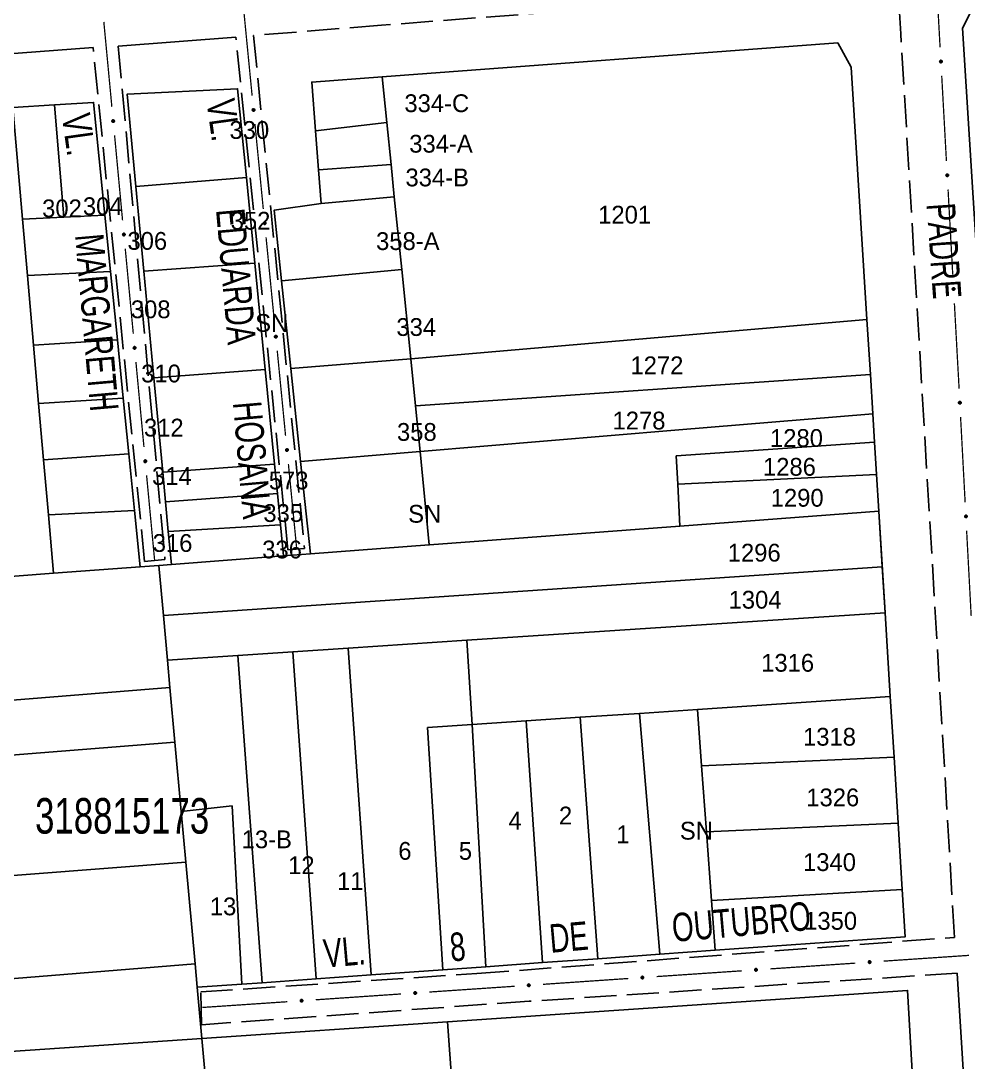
# Model space of a CAD drawing. Extents: x 201225 to 202591, y 4854937 to 4856079.
# Drawn here: x 201559.3 to 201692.4, y 4855629.6 to 4855775.9 of the extents above; entities that cross this region are included whole.
import ezdxf
from ezdxf.enums import TextEntityAlignment as Align

# ---------------------------------------------------------------- set-up
doc = ezdxf.new("R2010")
doc.units = 0
doc.header["$LTSCALE"] = 1.5
doc.header["$MEASUREMENT"] = 0
doc.linetypes.add('TRACO_11', pattern=[8, 3, -1, 3, -1])
for name, color, linetype in [('CD_MALHA_LOTES', 7, 'CONTINUOUS'), ('CD_TXT_QUADRA', 2, 'CONTINUOUS'), ('RU-QUADRA', 210, 'CONTINUOUS'), ('SV-EIXO-RUA-PAV', 20, 'CONTINUOUS'), ('SV-RUA-PAVIM', 7, 'CONTINUOUS'), ('SV-TXT-RUA-PAV', 7, 'CONTINUOUS'), ('Th_NmrPort', 7, 'CONTINUOUS')]:
    doc.layers.add(name, color=color, linetype=linetype)
doc.styles.add('ARIAL', font='ARIAL.SHX')

msp = doc.modelspace()

# ---------------------------------------------------------------- linework, layer by layer
at = {"layer": 'CD_MALHA_LOTES', "linetype": 'Continuous', "flags": 128}
for points in [[(201610.05, 4855768.07), (201674.08, 4855772.83)], [(201674.08, 4855772.83), (201675.98, 4855769.42)], [(201675.98, 4855769.42), (201678.18, 4855733.97)], [(201600.16, 4855767.34), (201610.05, 4855768.07)], [(201600.7, 4855760.5), (201600.16, 4855767.34)], [(201610.7, 4855761.64), (201610.05, 4855768.07)], [(201574.2, 4855765.63), (201589.74, 4855766.39)], [(201589.74, 4855766.39), (201590.97, 4855753.91)], [(201564.02, 4855764.12), (201569.49, 4855764.47)], [(201569.49, 4855764.47), (201571.08, 4855748.65)], [(201575.42, 4855752.68), (201574.2, 4855765.63)], [(201558.13, 4855763.75), (201564.02, 4855764.12)], [(201559.51, 4855748.07), (201558.13, 4855763.75)], [(201565.33, 4855748.36), (201564.02, 4855764.12)], [(201600.7, 4855760.5), (201610.7, 4855761.64)], [(201611.3, 4855755.75), (201610.7, 4855761.64)], [(201601.12, 4855755.02), (201600.7, 4855760.5)], [(201601.12, 4855755.02), (201611.3, 4855755.75)], [(201611.76, 4855751.23), (201611.3, 4855755.75)], [(201601.49, 4855750.28), (201601.12, 4855755.02)], [(201575.42, 4855752.68), (201590.97, 4855753.91)], [(201576.54, 4855740.75), (201575.42, 4855752.68)], [(201590.97, 4855753.91), (201592.14, 4855741.91)], [(201611.76, 4855751.23), (201601.49, 4855750.28)], [(201612.8, 4855740.99), (201611.76, 4855751.23)], [(201594.86, 4855749.33), (201601.49, 4855750.28)], [(201559.51, 4855748.07), (201565.33, 4855748.36)], [(201571.08, 4855748.65), (201565.33, 4855748.36)], [(201571.08, 4855748.65), (201571.88, 4855740.72)], [(201595.91, 4855739.43), (201594.86, 4855749.33)], [(201560.2, 4855740.16), (201559.51, 4855748.07)], [(201576.54, 4855740.75), (201592.14, 4855741.91)], [(201592.14, 4855741.91), (201593.62, 4855726.94)], [(201595.91, 4855739.43), (201612.8, 4855740.99)], [(201614.08, 4855728.47), (201612.8, 4855740.99)], [(201560.2, 4855740.16), (201571.88, 4855740.72)], [(201561.06, 4855730.38), (201560.2, 4855740.16)], [(201571.88, 4855740.72), (201572.85, 4855731.11)], [(201577.96, 4855725.77), (201576.54, 4855740.75)], [(201597.21, 4855727.08), (201595.91, 4855739.43)], [(201614.08, 4855728.47), (201678.18, 4855733.97)], [(201678.18, 4855733.97), (201678.66, 4855726.23)], [(201561.06, 4855730.38), (201572.85, 4855731.11)], [(201572.85, 4855731.11), (201573.68, 4855722.93)], [(201561.78, 4855722.19), (201561.06, 4855730.38)], [(201597.21, 4855727.08), (201614.08, 4855728.47)], [(201614.75, 4855721.83), (201614.08, 4855728.47)], [(201577.96, 4855725.77), (201593.62, 4855726.94)], [(201593.62, 4855726.94), (201594.92, 4855713.67)], [(201598.59, 4855714.03), (201597.21, 4855727.08)], [(201579.21, 4855712.52), (201577.96, 4855725.77)], [(201614.75, 4855721.83), (201678.66, 4855726.23)], [(201678.66, 4855726.23), (201679, 4855720.72)], [(201561.78, 4855722.19), (201573.68, 4855722.93)], [(201562.47, 4855714.26), (201561.78, 4855722.19)], [(201573.68, 4855722.93), (201574.47, 4855715.11)], [(201615.4, 4855715.43), (201614.75, 4855721.83)], [(201651.17, 4855718.41), (201679, 4855720.72)], [(201679, 4855720.72), (201679.25, 4855716.75)], [(201615.4, 4855715.43), (201651.17, 4855718.41)], [(201651.37, 4855714.81), (201679.25, 4855716.75)], [(201679.25, 4855716.75), (201679.53, 4855712.2)], [(201562.47, 4855714.26), (201574.47, 4855715.11)], [(201574.47, 4855715.11), (201575.27, 4855707.14)], [(201598.59, 4855714.03), (201615.4, 4855715.43)], [(201616.65, 4855702.31), (201615.4, 4855715.43)], [(201651.59, 4855710.85), (201651.37, 4855714.81)], [(201563.15, 4855706.52), (201562.47, 4855714.26)], [(201579.21, 4855712.52), (201594.92, 4855713.67)], [(201594.92, 4855713.67), (201595.33, 4855709.52)], [(201599.97, 4855701.05), (201598.59, 4855714.03)], [(201579.6, 4855708.35), (201579.21, 4855712.52)], [(201651.59, 4855710.85), (201679.53, 4855712.2)], [(201679.53, 4855712.2), (201679.85, 4855707.06)], [(201651.91, 4855704.96), (201651.59, 4855710.85)], [(201579.6, 4855708.35), (201595.33, 4855709.52)], [(201595.33, 4855709.52), (201595.76, 4855705.15)], [(201579.99, 4855704.2), (201579.6, 4855708.35)], [(201563.15, 4855706.52), (201575.27, 4855707.14)], [(201563.87, 4855698.33), (201563.15, 4855706.52)], [(201575.27, 4855707.14), (201576.07, 4855699.25)], [(201679.85, 4855707.06), (201651.91, 4855704.96)], [(201679.85, 4855707.06), (201680.33, 4855699.23)], [(201579.99, 4855704.2), (201595.76, 4855705.15)], [(201595.76, 4855705.15), (201596.18, 4855700.76)], [(201651.91, 4855704.96), (201616.73, 4855702.31)], [(201580.43, 4855699.58), (201579.99, 4855704.2)], [(201616.65, 4855702.31), (201599.97, 4855701.05)], [(201616.73, 4855702.31), (201616.65, 4855702.31)], [(201596.18, 4855700.76), (201580.43, 4855699.58)], [(201596.18, 4855700.76), (201599.97, 4855701.05)], [(201576.07, 4855699.25), (201563.87, 4855698.33)], [(201576.07, 4855699.25), (201578.67, 4855699.44)], [(201578.67, 4855699.44), (201580.43, 4855699.58)], [(201579.31, 4855692.39), (201578.67, 4855699.44)], [(201579.31, 4855692.39), (201680.33, 4855699.23)], [(201680.33, 4855699.23), (201680.73, 4855692.79)], [(201563.87, 4855698.33), (201546.92, 4855697.05)], [(201621.95, 4855688.92), (201680.73, 4855692.79)], [(201680.73, 4855692.79), (201681.46, 4855681.01)], [(201579.88, 4855686.12), (201579.31, 4855692.39)], [(201605.29, 4855687.8), (201621.95, 4855688.92)], [(201622.71, 4855677.08), (201621.95, 4855688.92)], [(201589.75, 4855686.77), (201597.51, 4855687.29)], [(201597.51, 4855687.29), (201605.29, 4855687.8)], [(201600.76, 4855641.35), (201597.51, 4855687.29)], [(201608.53, 4855641.91), (201605.29, 4855687.8)], [(201579.88, 4855686.12), (201589.75, 4855686.77)], [(201580.23, 4855682.3), (201579.88, 4855686.12)], [(201593.19, 4855640.81), (201589.75, 4855686.77)], [(201480.69, 4855674.26), (201580.23, 4855682.3)], [(201580.93, 4855674.6), (201580.23, 4855682.3)], [(201654.35, 4855679.2), (201681.46, 4855681.01)], [(201681.46, 4855681.01), (201681.99, 4855672.47)], [(201630.3, 4855677.58), (201637.87, 4855678.09)], [(201637.87, 4855678.09), (201646.22, 4855678.65)], [(201640.36, 4855644.18), (201637.87, 4855678.09)], [(201646.22, 4855678.65), (201654.35, 4855679.2)], [(201649.09, 4855644.8), (201646.22, 4855678.65)], [(201654.94, 4855671.28), (201654.35, 4855679.2)], [(201616.43, 4855676.65), (201622.71, 4855677.08)], [(201618.59, 4855642.63), (201616.43, 4855676.65)], [(201622.71, 4855677.08), (201630.3, 4855677.58)], [(201624.63, 4855643.06), (201622.71, 4855677.08)], [(201632.59, 4855643.63), (201630.3, 4855677.58)], [(201481.21, 4855666.68), (201580.93, 4855674.6)], [(201581.82, 4855664.86), (201580.93, 4855674.6)], [(201654.94, 4855671.28), (201681.99, 4855672.47)], [(201681.99, 4855672.47), (201682.57, 4855663.21)], [(201655.63, 4855662.02), (201654.94, 4855671.28)], [(201581.82, 4855664.86), (201588.98, 4855665.65)], [(201588.98, 4855665.65), (201590.34, 4855640.61)], [(201582.46, 4855657.75), (201581.82, 4855664.86)], [(201655.63, 4855662.02), (201682.57, 4855663.21)], [(201656.34, 4855652.35), (201655.63, 4855662.02)], [(201682.57, 4855663.21), (201683.15, 4855653.91)], [(201482.35, 4855650.02), (201582.46, 4855657.75)], [(201583.76, 4855643.45), (201582.46, 4855657.75)], [(201656.34, 4855652.35), (201683.15, 4855653.91)], [(201683.15, 4855653.91), (201683.56, 4855647.27)], [(201656.86, 4855645.36), (201656.34, 4855652.35)], [(201683.56, 4855647.27), (201656.86, 4855645.36)], [(201649.09, 4855644.8), (201640.36, 4855644.18)], [(201656.86, 4855645.36), (201649.09, 4855644.8)], [(201483.36, 4855635.31), (201583.76, 4855643.45)], [(201584.06, 4855640.16), (201583.76, 4855643.45)], [(201624.63, 4855643.06), (201618.59, 4855642.63)], [(201632.59, 4855643.63), (201624.63, 4855643.06)], [(201640.36, 4855644.18), (201632.59, 4855643.63)], [(201608.53, 4855641.91), (201600.76, 4855641.35)], [(201618.59, 4855642.63), (201608.53, 4855641.91)], [(201590.34, 4855640.61), (201584.06, 4855640.16)], [(201584.06, 4855640.16), (201584.71, 4855632.98)], [(201593.19, 4855640.81), (201590.34, 4855640.61)], [(201600.76, 4855641.35), (201593.19, 4855640.81)], [(201619.26, 4855635.33), (201683.89, 4855639.72)], [(201683.89, 4855639.72), (201684.64, 4855626.75)], [(201584.71, 4855632.98), (201619.26, 4855635.33)], [(201620.18, 4855622.36), (201619.26, 4855635.33)], [(201483.99, 4855626.13), (201584.71, 4855632.98)], [(201586.4, 4855614.4), (201584.71, 4855632.98)]]:
    msp.add_lwpolyline(points, dxfattribs=at)
at = {"layer": 'RU-QUADRA', "linetype": 'Continuous', "flags": 128}
msp.add_lwpolyline([(201684.64, 4855626.75), (201683.89, 4855639.72), (201619.26, 4855635.33), (201584.71, 4855632.98), (201584.06, 4855640.16), (201590.34, 4855640.61), (201593.19, 4855640.81), (201600.76, 4855641.35), (201608.53, 4855641.91), (201618.59, 4855642.63), (201624.63, 4855643.06), (201632.59, 4855643.63), (201640.36, 4855644.18), (201649.09, 4855644.8), (201656.86, 4855645.36), (201683.56, 4855647.27), (201683.15, 4855653.91), (201682.57, 4855663.21), (201681.99, 4855672.47), (201681.46, 4855681.01), (201680.73, 4855692.79), (201679.85, 4855707.06), (201679.53, 4855712.2), (201679.25, 4855716.75), (201679, 4855720.72), (201678.66, 4855726.23), (201678.18, 4855733.97), (201675.98, 4855769.42), (201674.08, 4855772.83), (201610.05, 4855768.07), (201600.16, 4855767.34), (201600.7, 4855760.5), (201601.12, 4855755.02), (201601.49, 4855750.28), (201594.86, 4855749.33), (201595.91, 4855739.43), (201597.21, 4855727.08), (201598.59, 4855714.03), (201599.97, 4855701.05), (201596.18, 4855700.76), (201595.76, 4855705.15), (201595.33, 4855709.52), (201594.92, 4855713.67), (201593.62, 4855726.94), (201592.14, 4855741.91), (201590.97, 4855753.91), (201589.74, 4855766.39), (201574.2, 4855765.63), (201575.42, 4855752.68), (201576.54, 4855740.75), (201577.96, 4855725.77), (201579.21, 4855712.52), (201579.6, 4855708.35), (201579.99, 4855704.2), (201580.43, 4855699.58), (201578.67, 4855699.44), (201576.07, 4855699.25), (201575.27, 4855707.14), (201574.47, 4855715.11), (201573.68, 4855722.93), (201572.85, 4855731.11), (201571.88, 4855740.72), (201571.08, 4855748.65), (201569.49, 4855764.47), (201564.02, 4855764.12), (201558.13, 4855763.75)], dxfattribs=at)
at = {"layer": 'SV-EIXO-RUA-PAV', "const_width": 0.18}
for points in [[(201687.8, 4855784.19), (201688.46, 4855772.21)], [(201591.78, 4855765.41), (201590.61, 4855777.35)], [(201572.07, 4855763.85), (201570.94, 4855775.79)], [(201688.69, 4855768.21), (201689.35, 4855756.23)], [(201593.35, 4855749.49), (201592.18, 4855761.43)], [(201573.57, 4855747.92), (201572.45, 4855759.86)], [(201689.58, 4855752.24), (201690.24, 4855740.26)], [(201594.92, 4855733.57), (201593.74, 4855745.51)], [(201575.08, 4855731.99), (201573.95, 4855743.94)], [(201690.47, 4855736.26), (201691.02, 4855726.28)], [(201596.48, 4855717.64), (201595.31, 4855729.59)], [(201576.58, 4855716.06), (201575.45, 4855728.01)], [(201691.02, 4855726.28), (201691.03, 4855726.15)], [(201691.03, 4855726.15), (201691.13, 4855724.28)], [(201691.34, 4855720.29), (201691.98, 4855708.3)], [(201598.05, 4855701.72), (201596.88, 4855713.66)], [(201578.08, 4855700.13), (201576.95, 4855712.08)], [(201692.19, 4855704.31), (201692.83, 4855692.33)], [(201680.55, 4855643.84), (201692.52, 4855644.65)], [(201664.59, 4855642.75), (201676.56, 4855643.56)], [(201632.66, 4855640.58), (201644.63, 4855641.4)], [(201648.62, 4855641.67), (201660.6, 4855642.48)], [(201616.7, 4855639.5), (201628.67, 4855640.31)], [(201600.73, 4855638.41), (201612.71, 4855639.23)], [(201584.77, 4855637.33), (201596.74, 4855638.14)]]:
    msp.add_lwpolyline(points, dxfattribs=at)
at = {"layer": 'SV-EIXO-RUA-PAV'}
for points in [[(201688.68, 4855770.36), (201688.71, 4855770.33), (201688.74, 4855770.29), (201688.75, 4855770.26), (201688.76, 4855770.22), (201688.75, 4855770.19), (201688.75, 4855770.15), (201688.73, 4855770.12), (201688.7, 4855770.08), (201688.66, 4855770.06), (201688.62, 4855770.04), (201688.59, 4855770.04), (201688.55, 4855770.04), (201688.52, 4855770.05), (201688.48, 4855770.07), (201688.44, 4855770.1), (201688.42, 4855770.13), (201688.41, 4855770.17), (201688.4, 4855770.2), (201688.4, 4855770.24), (201688.41, 4855770.28), (201688.43, 4855770.31), (201688.47, 4855770.35), (201688.5, 4855770.37), (201688.53, 4855770.39), (201688.57, 4855770.39), (201688.6, 4855770.39), (201688.64, 4855770.38), (201688.68, 4855770.36)], [(201591.88, 4855763.27), (201591.85, 4855763.3), (201591.82, 4855763.33), (201591.8, 4855763.37), (201591.8, 4855763.4), (201591.8, 4855763.44), (201591.81, 4855763.47), (201591.82, 4855763.51), (201591.85, 4855763.55), (201591.89, 4855763.57), (201591.92, 4855763.59), (201591.96, 4855763.6), (201591.99, 4855763.6), (201592.03, 4855763.59), (201592.07, 4855763.57), (201592.11, 4855763.54), (201592.13, 4855763.5), (201592.15, 4855763.47), (201592.15, 4855763.44), (201592.15, 4855763.4), (201592.14, 4855763.36), (201592.13, 4855763.33), (201592.1, 4855763.29), (201592.06, 4855763.26), (201592.03, 4855763.25), (201591.99, 4855763.24), (201591.96, 4855763.24), (201591.92, 4855763.25), (201591.88, 4855763.27)], [(201572.16, 4855761.7), (201572.12, 4855761.73), (201572.1, 4855761.77), (201572.08, 4855761.8), (201572.08, 4855761.84), (201572.08, 4855761.87), (201572.09, 4855761.91), (201572.1, 4855761.94), (201572.13, 4855761.98), (201572.17, 4855762.01), (201572.2, 4855762.02), (201572.24, 4855762.03), (201572.27, 4855762.03), (201572.31, 4855762.02), (201572.35, 4855762), (201572.39, 4855761.97), (201572.41, 4855761.94), (201572.42, 4855761.9), (201572.43, 4855761.87), (201572.43, 4855761.83), (201572.42, 4855761.8), (201572.41, 4855761.76), (201572.37, 4855761.72), (201572.34, 4855761.7), (201572.31, 4855761.68), (201572.27, 4855761.68), (201572.24, 4855761.68), (201572.2, 4855761.68), (201572.16, 4855761.7)], [(201689.57, 4855754.39), (201689.6, 4855754.35), (201689.63, 4855754.32), (201689.64, 4855754.28), (201689.65, 4855754.25), (201689.64, 4855754.21), (201689.64, 4855754.18), (201689.62, 4855754.14), (201689.59, 4855754.1), (201689.55, 4855754.08), (201689.51, 4855754.07), (201689.48, 4855754.06), (201689.44, 4855754.06), (201689.41, 4855754.07), (201689.37, 4855754.09), (201689.33, 4855754.13), (201689.31, 4855754.16), (201689.3, 4855754.19), (201689.29, 4855754.23), (201689.29, 4855754.27), (201689.3, 4855754.3), (201689.32, 4855754.34), (201689.36, 4855754.37), (201689.39, 4855754.4), (201689.42, 4855754.41), (201689.46, 4855754.41), (201689.49, 4855754.41), (201689.53, 4855754.41), (201689.57, 4855754.39)], [(201593.45, 4855747.35), (201593.41, 4855747.38), (201593.39, 4855747.41), (201593.37, 4855747.44), (201593.37, 4855747.48), (201593.37, 4855747.51), (201593.37, 4855747.55), (201593.39, 4855747.59), (201593.42, 4855747.63), (201593.46, 4855747.65), (201593.49, 4855747.67), (201593.53, 4855747.67), (201593.56, 4855747.67), (201593.6, 4855747.66), (201593.64, 4855747.65), (201593.67, 4855747.62), (201593.7, 4855747.58), (201593.71, 4855747.55), (201593.72, 4855747.51), (201593.72, 4855747.48), (201593.71, 4855747.44), (201593.69, 4855747.4), (201593.66, 4855747.37), (201593.63, 4855747.34), (201593.6, 4855747.33), (201593.56, 4855747.32), (201593.52, 4855747.32), (201593.49, 4855747.33), (201593.45, 4855747.35)], [(201573.66, 4855745.77), (201573.63, 4855745.8), (201573.6, 4855745.84), (201573.59, 4855745.87), (201573.58, 4855745.91), (201573.58, 4855745.94), (201573.59, 4855745.98), (201573.61, 4855746.02), (201573.64, 4855746.05), (201573.67, 4855746.08), (201573.71, 4855746.09), (201573.74, 4855746.1), (201573.78, 4855746.1), (201573.81, 4855746.09), (201573.85, 4855746.07), (201573.89, 4855746.04), (201573.91, 4855746.01), (201573.93, 4855745.97), (201573.93, 4855745.94), (201573.93, 4855745.9), (201573.93, 4855745.87), (201573.91, 4855745.83), (201573.88, 4855745.79), (201573.84, 4855745.77), (201573.81, 4855745.75), (201573.77, 4855745.75), (201573.74, 4855745.75), (201573.7, 4855745.75), (201573.66, 4855745.77)], [(201690.46, 4855738.41), (201690.49, 4855738.38), (201690.52, 4855738.34), (201690.53, 4855738.31), (201690.54, 4855738.27), (201690.53, 4855738.24), (201690.53, 4855738.2), (201690.51, 4855738.17), (201690.48, 4855738.13), (201690.44, 4855738.11), (201690.4, 4855738.09), (201690.37, 4855738.09), (201690.33, 4855738.09), (201690.3, 4855738.1), (201690.26, 4855738.12), (201690.22, 4855738.15), (201690.2, 4855738.18), (201690.19, 4855738.22), (201690.18, 4855738.25), (201690.18, 4855738.29), (201690.19, 4855738.33), (201690.21, 4855738.36), (201690.25, 4855738.4), (201690.28, 4855738.42), (201690.31, 4855738.43), (201690.35, 4855738.44), (201690.38, 4855738.44), (201690.42, 4855738.43), (201690.46, 4855738.41)], [(201595.02, 4855731.42), (201594.98, 4855731.45), (201594.95, 4855731.49), (201594.94, 4855731.52), (201594.93, 4855731.56), (201594.93, 4855731.59), (201594.94, 4855731.63), (201594.96, 4855731.66), (201594.99, 4855731.7), (201595.02, 4855731.73), (201595.06, 4855731.74), (201595.09, 4855731.75), (201595.13, 4855731.75), (201595.16, 4855731.74), (201595.2, 4855731.72), (201595.24, 4855731.69), (201595.27, 4855731.66), (201595.28, 4855731.62), (201595.28, 4855731.59), (201595.29, 4855731.55), (201595.28, 4855731.52), (201595.26, 4855731.48), (201595.23, 4855731.44), (201595.2, 4855731.42), (201595.16, 4855731.4), (201595.13, 4855731.4), (201595.09, 4855731.4), (201595.06, 4855731.4), (201595.02, 4855731.42)], [(201575.17, 4855729.84), (201575.13, 4855729.87), (201575.1, 4855729.91), (201575.09, 4855729.94), (201575.08, 4855729.98), (201575.08, 4855730.01), (201575.09, 4855730.05), (201575.11, 4855730.09), (201575.14, 4855730.12), (201575.18, 4855730.15), (201575.21, 4855730.17), (201575.24, 4855730.17), (201575.28, 4855730.17), (201575.32, 4855730.16), (201575.35, 4855730.14), (201575.39, 4855730.11), (201575.42, 4855730.08), (201575.43, 4855730.05), (201575.44, 4855730.01), (201575.44, 4855729.97), (201575.43, 4855729.94), (201575.41, 4855729.9), (201575.38, 4855729.86), (201575.35, 4855729.84), (201575.31, 4855729.82), (201575.28, 4855729.82), (201575.24, 4855729.82), (201575.21, 4855729.82), (201575.17, 4855729.84)], [(201691.34, 4855722.43), (201691.37, 4855722.4), (201691.4, 4855722.37), (201691.41, 4855722.33), (201691.42, 4855722.3), (201691.41, 4855722.26), (201691.41, 4855722.23), (201691.39, 4855722.19), (201691.36, 4855722.15), (201691.32, 4855722.13), (201691.28, 4855722.12), (201691.25, 4855722.11), (201691.21, 4855722.11), (201691.18, 4855722.12), (201691.14, 4855722.14), (201691.1, 4855722.17), (201691.08, 4855722.21), (201691.07, 4855722.24), (201691.06, 4855722.28), (201691.06, 4855722.32), (201691.07, 4855722.35), (201691.09, 4855722.39), (201691.13, 4855722.42), (201691.16, 4855722.45), (201691.19, 4855722.46), (201691.23, 4855722.46), (201691.26, 4855722.46), (201691.3, 4855722.46), (201691.34, 4855722.43)], [(201596.58, 4855715.5), (201596.55, 4855715.53), (201596.52, 4855715.56), (201596.5, 4855715.6), (201596.5, 4855715.63), (201596.5, 4855715.67), (201596.51, 4855715.7), (201596.52, 4855715.74), (201596.55, 4855715.78), (201596.59, 4855715.8), (201596.62, 4855715.82), (201596.66, 4855715.83), (201596.69, 4855715.83), (201596.73, 4855715.82), (201596.77, 4855715.8), (201596.81, 4855715.77), (201596.83, 4855715.74), (201596.85, 4855715.7), (201596.85, 4855715.67), (201596.85, 4855715.63), (201596.84, 4855715.6), (201596.83, 4855715.56), (201596.8, 4855715.52), (201596.76, 4855715.49), (201596.73, 4855715.48), (201596.69, 4855715.47), (201596.66, 4855715.47), (201596.62, 4855715.48), (201596.58, 4855715.5)], [(201576.67, 4855713.91), (201576.63, 4855713.95), (201576.6, 4855713.98), (201576.59, 4855714.01), (201576.59, 4855714.05), (201576.59, 4855714.08), (201576.59, 4855714.12), (201576.61, 4855714.16), (201576.64, 4855714.2), (201576.68, 4855714.22), (201576.71, 4855714.24), (201576.75, 4855714.24), (201576.78, 4855714.24), (201576.82, 4855714.23), (201576.86, 4855714.22), (201576.89, 4855714.18), (201576.92, 4855714.15), (201576.93, 4855714.12), (201576.94, 4855714.08), (201576.94, 4855714.04), (201576.93, 4855714.01), (201576.91, 4855713.97), (201576.88, 4855713.93), (201576.85, 4855713.91), (201576.81, 4855713.9), (201576.78, 4855713.89), (201576.74, 4855713.89), (201576.71, 4855713.9), (201576.67, 4855713.91)], [(201692.19, 4855706.46), (201692.23, 4855706.42), (201692.25, 4855706.39), (201692.26, 4855706.35), (201692.27, 4855706.32), (201692.27, 4855706.28), (201692.26, 4855706.25), (201692.24, 4855706.21), (201692.21, 4855706.18), (201692.17, 4855706.15), (201692.13, 4855706.14), (201692.1, 4855706.13), (201692.06, 4855706.13), (201692.03, 4855706.14), (201691.99, 4855706.16), (201691.95, 4855706.2), (201691.93, 4855706.23), (201691.92, 4855706.27), (201691.91, 4855706.3), (201691.92, 4855706.34), (201691.92, 4855706.37), (201691.94, 4855706.41), (201691.98, 4855706.45), (201692.01, 4855706.47), (201692.05, 4855706.48), (201692.08, 4855706.49), (201692.12, 4855706.49), (201692.15, 4855706.48), (201692.19, 4855706.46)], [(201678.4, 4855643.8), (201678.43, 4855643.84), (201678.47, 4855643.86), (201678.5, 4855643.88), (201678.54, 4855643.88), (201678.57, 4855643.88), (201678.61, 4855643.87), (201678.65, 4855643.85), (201678.68, 4855643.82), (201678.71, 4855643.78), (201678.72, 4855643.75), (201678.73, 4855643.71), (201678.73, 4855643.68), (201678.72, 4855643.64), (201678.7, 4855643.61), (201678.67, 4855643.57), (201678.63, 4855643.54), (201678.6, 4855643.53), (201678.56, 4855643.53), (201678.53, 4855643.53), (201678.49, 4855643.54), (201678.45, 4855643.56), (201678.42, 4855643.59), (201678.39, 4855643.62), (201678.38, 4855643.66), (201678.38, 4855643.69), (201678.38, 4855643.73), (201678.38, 4855643.76), (201678.4, 4855643.8)], [(201646.48, 4855641.63), (201646.51, 4855641.67), (201646.54, 4855641.69), (201646.58, 4855641.71), (201646.61, 4855641.71), (201646.65, 4855641.71), (201646.68, 4855641.7), (201646.72, 4855641.68), (201646.76, 4855641.65), (201646.78, 4855641.62), (201646.8, 4855641.58), (201646.8, 4855641.55), (201646.8, 4855641.51), (201646.79, 4855641.48), (201646.77, 4855641.44), (201646.74, 4855641.4), (201646.71, 4855641.38), (201646.67, 4855641.36), (201646.64, 4855641.36), (201646.6, 4855641.36), (201646.57, 4855641.37), (201646.53, 4855641.39), (201646.49, 4855641.42), (201646.47, 4855641.45), (201646.45, 4855641.49), (201646.45, 4855641.52), (201646.45, 4855641.56), (201646.46, 4855641.59), (201646.48, 4855641.63)], [(201662.44, 4855642.72), (201662.47, 4855642.75), (201662.51, 4855642.78), (201662.54, 4855642.79), (201662.58, 4855642.8), (201662.61, 4855642.79), (201662.65, 4855642.79), (201662.68, 4855642.77), (201662.72, 4855642.74), (201662.75, 4855642.7), (201662.76, 4855642.67), (201662.77, 4855642.63), (201662.76, 4855642.6), (201662.75, 4855642.56), (201662.74, 4855642.52), (201662.7, 4855642.48), (201662.67, 4855642.46), (201662.63, 4855642.45), (201662.6, 4855642.44), (201662.56, 4855642.44), (201662.53, 4855642.45), (201662.49, 4855642.47), (201662.45, 4855642.5), (201662.43, 4855642.54), (201662.42, 4855642.57), (201662.41, 4855642.61), (201662.41, 4855642.64), (201662.42, 4855642.68), (201662.44, 4855642.72)], [(201630.51, 4855640.55), (201630.55, 4855640.58), (201630.58, 4855640.61), (201630.62, 4855640.62), (201630.65, 4855640.63), (201630.68, 4855640.63), (201630.72, 4855640.62), (201630.76, 4855640.6), (201630.79, 4855640.57), (201630.82, 4855640.53), (201630.83, 4855640.5), (201630.84, 4855640.46), (201630.84, 4855640.43), (201630.83, 4855640.39), (201630.81, 4855640.35), (201630.78, 4855640.32), (201630.74, 4855640.29), (201630.71, 4855640.28), (201630.67, 4855640.27), (201630.64, 4855640.28), (201630.6, 4855640.28), (201630.56, 4855640.3), (201630.53, 4855640.34), (201630.5, 4855640.37), (201630.49, 4855640.4), (201630.49, 4855640.44), (201630.49, 4855640.47), (201630.49, 4855640.51), (201630.51, 4855640.55)], [(201614.55, 4855639.46), (201614.58, 4855639.5), (201614.62, 4855639.53), (201614.65, 4855639.54), (201614.69, 4855639.54), (201614.72, 4855639.54), (201614.76, 4855639.53), (201614.79, 4855639.52), (201614.83, 4855639.48), (201614.86, 4855639.45), (201614.87, 4855639.41), (201614.88, 4855639.38), (201614.87, 4855639.34), (201614.86, 4855639.31), (201614.85, 4855639.27), (201614.81, 4855639.23), (201614.78, 4855639.21), (201614.74, 4855639.2), (201614.71, 4855639.19), (201614.67, 4855639.19), (201614.64, 4855639.2), (201614.6, 4855639.22), (201614.56, 4855639.25), (201614.54, 4855639.28), (201614.53, 4855639.32), (201614.52, 4855639.35), (201614.52, 4855639.39), (201614.53, 4855639.43), (201614.55, 4855639.46)], [(201598.59, 4855638.38), (201598.62, 4855638.42), (201598.65, 4855638.44), (201598.69, 4855638.45), (201598.72, 4855638.46), (201598.76, 4855638.46), (201598.79, 4855638.45), (201598.83, 4855638.43), (201598.87, 4855638.4), (201598.89, 4855638.36), (201598.91, 4855638.33), (201598.91, 4855638.29), (201598.91, 4855638.26), (201598.9, 4855638.22), (201598.88, 4855638.18), (201598.85, 4855638.15), (201598.82, 4855638.12), (201598.78, 4855638.11), (201598.75, 4855638.11), (201598.71, 4855638.11), (201598.68, 4855638.12), (201598.64, 4855638.13), (201598.6, 4855638.17), (201598.58, 4855638.2), (201598.56, 4855638.23), (201598.56, 4855638.27), (201598.56, 4855638.31), (201598.57, 4855638.34), (201598.59, 4855638.38)]]:
    msp.add_lwpolyline(points, close=True, dxfattribs=at)
for points in [[(201688.4, 4855770.24), (201688.42, 4855770.13)], [(201688.41, 4855770.28), (201688.44, 4855770.1)], [(201688.41, 4855770.25), (201688.43, 4855770.12)], [(201688.43, 4855770.31), (201688.48, 4855770.07)], [(201688.43, 4855770.29), (201688.46, 4855770.09)], [(201688.45, 4855770.33), (201688.5, 4855770.06)], [(201688.47, 4855770.35), (201688.52, 4855770.05)], [(201688.48, 4855770.36), (201688.53, 4855770.05)], [(201688.5, 4855770.37), (201688.55, 4855770.04)], [(201688.52, 4855770.38), (201688.57, 4855770.04)], [(201688.53, 4855770.39), (201688.59, 4855770.04)], [(201688.55, 4855770.38), (201688.6, 4855770.04)], [(201688.57, 4855770.39), (201688.62, 4855770.04)], [(201688.59, 4855770.39), (201688.64, 4855770.05)], [(201688.6, 4855770.39), (201688.66, 4855770.06)], [(201688.62, 4855770.38), (201688.68, 4855770.07)], [(201688.64, 4855770.38), (201688.7, 4855770.08)], [(201688.66, 4855770.37), (201688.71, 4855770.1)], [(201688.68, 4855770.36), (201688.73, 4855770.12)], [(201688.7, 4855770.34), (201688.74, 4855770.14)], [(201688.71, 4855770.33), (201688.75, 4855770.15)], [(201688.73, 4855770.31), (201688.75, 4855770.18)], [(201688.74, 4855770.29), (201688.75, 4855770.19)], [(201591.82, 4855763.33), (201591.8, 4855763.44)], [(201591.85, 4855763.3), (201591.81, 4855763.47)], [(201591.83, 4855763.32), (201591.81, 4855763.45)], [(201591.88, 4855763.27), (201591.82, 4855763.51)], [(201591.86, 4855763.29), (201591.82, 4855763.48)], [(201591.9, 4855763.26), (201591.84, 4855763.53)], [(201591.92, 4855763.25), (201591.85, 4855763.55)], [(201591.94, 4855763.25), (201591.87, 4855763.56)], [(201591.96, 4855763.24), (201591.89, 4855763.57)], [(201591.97, 4855763.25), (201591.91, 4855763.58)], [(201591.99, 4855763.24), (201591.92, 4855763.59)], [(201592.01, 4855763.25), (201591.94, 4855763.59)], [(201592.03, 4855763.25), (201591.96, 4855763.6)], [(201592.05, 4855763.26), (201591.98, 4855763.59)], [(201592.06, 4855763.26), (201591.99, 4855763.6)], [(201592.08, 4855763.28), (201592.01, 4855763.59)], [(201592.1, 4855763.29), (201592.03, 4855763.59)], [(201592.11, 4855763.31), (201592.05, 4855763.58)], [(201592.13, 4855763.33), (201592.07, 4855763.57)], [(201592.13, 4855763.35), (201592.09, 4855763.55)], [(201592.14, 4855763.36), (201592.11, 4855763.54)], [(201592.15, 4855763.39), (201592.12, 4855763.52)], [(201592.15, 4855763.4), (201592.13, 4855763.5)], [(201572.11, 4855761.75), (201572.08, 4855761.88)], [(201572.1, 4855761.77), (201572.08, 4855761.87)], [(201572.12, 4855761.73), (201572.09, 4855761.91)], [(201572.16, 4855761.7), (201572.1, 4855761.94)], [(201572.14, 4855761.72), (201572.1, 4855761.92)], [(201572.18, 4855761.69), (201572.12, 4855761.96)], [(201572.2, 4855761.68), (201572.13, 4855761.98)], [(201572.22, 4855761.68), (201572.15, 4855761.99)], [(201572.24, 4855761.68), (201572.17, 4855762.01)], [(201572.25, 4855761.68), (201572.19, 4855762.01)], [(201572.27, 4855761.68), (201572.2, 4855762.02)], [(201572.29, 4855761.68), (201572.22, 4855762.03)], [(201572.31, 4855761.68), (201572.24, 4855762.03)], [(201572.32, 4855761.69), (201572.26, 4855762.03)], [(201572.34, 4855761.7), (201572.27, 4855762.03)], [(201572.36, 4855761.71), (201572.29, 4855762.02)], [(201572.37, 4855761.72), (201572.31, 4855762.02)], [(201572.39, 4855761.74), (201572.33, 4855762.01)], [(201572.41, 4855761.76), (201572.35, 4855762)], [(201572.41, 4855761.78), (201572.37, 4855761.98)], [(201572.42, 4855761.8), (201572.39, 4855761.97)], [(201572.43, 4855761.82), (201572.4, 4855761.95)], [(201572.43, 4855761.83), (201572.41, 4855761.94)], [(201689.29, 4855754.27), (201689.31, 4855754.16)], [(201689.3, 4855754.3), (201689.33, 4855754.13)], [(201689.3, 4855754.28), (201689.32, 4855754.15)], [(201689.32, 4855754.34), (201689.37, 4855754.09)], [(201689.32, 4855754.31), (201689.35, 4855754.12)], [(201689.34, 4855754.35), (201689.39, 4855754.09)], [(201689.36, 4855754.37), (201689.41, 4855754.07)], [(201689.37, 4855754.38), (201689.42, 4855754.07)], [(201689.39, 4855754.4), (201689.44, 4855754.06)], [(201689.41, 4855754.4), (201689.46, 4855754.06)], [(201689.42, 4855754.41), (201689.48, 4855754.06)], [(201689.44, 4855754.41), (201689.49, 4855754.07)], [(201689.46, 4855754.41), (201689.51, 4855754.07)], [(201689.48, 4855754.41), (201689.53, 4855754.08)], [(201689.49, 4855754.41), (201689.55, 4855754.08)], [(201689.51, 4855754.41), (201689.57, 4855754.1)], [(201689.53, 4855754.41), (201689.59, 4855754.1)], [(201689.55, 4855754.4), (201689.6, 4855754.13)], [(201689.57, 4855754.39), (201689.62, 4855754.14)], [(201689.59, 4855754.37), (201689.63, 4855754.17)], [(201689.6, 4855754.35), (201689.64, 4855754.18)], [(201689.62, 4855754.33), (201689.64, 4855754.2)], [(201689.63, 4855754.32), (201689.64, 4855754.21)], [(201593.41, 4855747.38), (201593.37, 4855747.55)], [(201593.4, 4855747.4), (201593.37, 4855747.52)], [(201593.39, 4855747.41), (201593.37, 4855747.51)], [(201593.43, 4855747.36), (201593.38, 4855747.56)], [(201593.45, 4855747.35), (201593.39, 4855747.59)], [(201593.47, 4855747.34), (201593.41, 4855747.6)], [(201593.49, 4855747.33), (201593.42, 4855747.63)], [(201593.51, 4855747.33), (201593.44, 4855747.63)], [(201593.52, 4855747.32), (201593.46, 4855747.65)], [(201593.54, 4855747.32), (201593.47, 4855747.65)], [(201593.56, 4855747.32), (201593.49, 4855747.67)], [(201593.58, 4855747.33), (201593.51, 4855747.67)], [(201593.6, 4855747.33), (201593.53, 4855747.67)], [(201593.61, 4855747.34), (201593.54, 4855747.67)], [(201593.63, 4855747.34), (201593.56, 4855747.67)], [(201593.65, 4855747.36), (201593.58, 4855747.66)], [(201593.66, 4855747.37), (201593.6, 4855747.66)], [(201593.68, 4855747.39), (201593.62, 4855747.65)], [(201593.69, 4855747.4), (201593.64, 4855747.65)], [(201593.7, 4855747.43), (201593.66, 4855747.62)], [(201593.71, 4855747.44), (201593.67, 4855747.62)], [(201593.71, 4855747.46), (201593.69, 4855747.59)], [(201593.72, 4855747.48), (201593.7, 4855747.58)], [(201573.6, 4855745.84), (201573.58, 4855745.94)], [(201573.63, 4855745.8), (201573.59, 4855745.98)], [(201573.61, 4855745.82), (201573.59, 4855745.95)], [(201573.64, 4855745.79), (201573.6, 4855745.99)], [(201573.66, 4855745.77), (201573.61, 4855746.02)], [(201573.69, 4855745.76), (201573.62, 4855746.03)], [(201573.7, 4855745.75), (201573.64, 4855746.05)], [(201573.72, 4855745.76), (201573.65, 4855746.06)], [(201573.74, 4855745.75), (201573.67, 4855746.08)], [(201573.76, 4855745.75), (201573.69, 4855746.08)], [(201573.77, 4855745.75), (201573.71, 4855746.09)], [(201573.79, 4855745.75), (201573.73, 4855746.1)], [(201573.81, 4855745.75), (201573.74, 4855746.1)], [(201573.83, 4855745.76), (201573.76, 4855746.1)], [(201573.84, 4855745.77), (201573.78, 4855746.1)], [(201573.86, 4855745.78), (201573.8, 4855746.09)], [(201573.88, 4855745.79), (201573.81, 4855746.09)], [(201573.89, 4855745.82), (201573.83, 4855746.08)], [(201573.91, 4855745.83), (201573.85, 4855746.07)], [(201573.91, 4855745.85), (201573.87, 4855746.05)], [(201573.93, 4855745.87), (201573.89, 4855746.04)], [(201573.93, 4855745.89), (201573.9, 4855746.02)], [(201573.93, 4855745.9), (201573.91, 4855746.01)], [(201690.18, 4855738.29), (201690.2, 4855738.18)], [(201690.19, 4855738.33), (201690.22, 4855738.15)], [(201690.19, 4855738.3), (201690.21, 4855738.17)], [(201690.21, 4855738.36), (201690.26, 4855738.12)], [(201690.21, 4855738.34), (201690.24, 4855738.14)], [(201690.23, 4855738.38), (201690.28, 4855738.11)], [(201690.25, 4855738.4), (201690.3, 4855738.1)], [(201690.26, 4855738.41), (201690.31, 4855738.1)], [(201690.28, 4855738.42), (201690.33, 4855738.09)], [(201690.3, 4855738.43), (201690.35, 4855738.09)], [(201690.31, 4855738.43), (201690.37, 4855738.09)], [(201690.33, 4855738.43), (201690.38, 4855738.09)], [(201690.35, 4855738.44), (201690.4, 4855738.09)], [(201690.37, 4855738.43), (201690.42, 4855738.1)], [(201690.38, 4855738.44), (201690.44, 4855738.11)], [(201690.4, 4855738.43), (201690.46, 4855738.12)], [(201690.42, 4855738.43), (201690.48, 4855738.13)], [(201690.44, 4855738.42), (201690.49, 4855738.15)], [(201690.46, 4855738.41), (201690.51, 4855738.17)], [(201690.48, 4855738.39), (201690.52, 4855738.19)], [(201690.49, 4855738.38), (201690.53, 4855738.2)], [(201690.51, 4855738.36), (201690.53, 4855738.23)], [(201690.52, 4855738.34), (201690.53, 4855738.24)], [(201594.95, 4855731.49), (201594.93, 4855731.59)], [(201594.98, 4855731.45), (201594.94, 4855731.63)], [(201594.96, 4855731.47), (201594.94, 4855731.6)], [(201595, 4855731.44), (201594.95, 4855731.64)], [(201595.02, 4855731.42), (201594.96, 4855731.66)], [(201595.04, 4855731.41), (201594.97, 4855731.68)], [(201595.06, 4855731.4), (201594.99, 4855731.7)], [(201595.07, 4855731.4), (201595.01, 4855731.71)], [(201595.09, 4855731.4), (201595.02, 4855731.73)], [(201595.11, 4855731.4), (201595.04, 4855731.73)], [(201595.13, 4855731.4), (201595.06, 4855731.74)], [(201595.14, 4855731.4), (201595.08, 4855731.75)], [(201595.16, 4855731.4), (201595.09, 4855731.75)], [(201595.18, 4855731.41), (201595.11, 4855731.75)], [(201595.2, 4855731.42), (201595.13, 4855731.75)], [(201595.21, 4855731.43), (201595.15, 4855731.74)], [(201595.23, 4855731.44), (201595.16, 4855731.74)], [(201595.24, 4855731.47), (201595.18, 4855731.73)], [(201595.26, 4855731.48), (201595.2, 4855731.72)], [(201595.27, 4855731.5), (201595.22, 4855731.7)], [(201595.28, 4855731.52), (201595.24, 4855731.69)], [(201595.28, 4855731.54), (201595.25, 4855731.67)], [(201595.29, 4855731.55), (201595.27, 4855731.66)], [(201575.1, 4855729.91), (201575.08, 4855730.01)], [(201575.13, 4855729.87), (201575.09, 4855730.05)], [(201575.11, 4855729.89), (201575.09, 4855730.02)], [(201575.15, 4855729.86), (201575.1, 4855730.06)], [(201575.17, 4855729.84), (201575.11, 4855730.09)], [(201575.19, 4855729.84), (201575.13, 4855730.1)], [(201575.21, 4855729.82), (201575.14, 4855730.12)], [(201575.22, 4855729.83), (201575.16, 4855730.13)], [(201575.24, 4855729.82), (201575.18, 4855730.15)], [(201575.26, 4855729.82), (201575.19, 4855730.15)], [(201575.28, 4855729.82), (201575.21, 4855730.17)], [(201575.29, 4855729.82), (201575.23, 4855730.17)], [(201575.31, 4855729.82), (201575.24, 4855730.17)], [(201575.33, 4855729.83), (201575.26, 4855730.17)], [(201575.35, 4855729.84), (201575.28, 4855730.17)], [(201575.36, 4855729.85), (201575.3, 4855730.16)], [(201575.38, 4855729.86), (201575.32, 4855730.16)], [(201575.39, 4855729.89), (201575.33, 4855730.15)], [(201575.41, 4855729.9), (201575.35, 4855730.14)], [(201575.42, 4855729.93), (201575.37, 4855730.12)], [(201575.43, 4855729.94), (201575.39, 4855730.11)], [(201575.43, 4855729.96), (201575.4, 4855730.09)], [(201575.44, 4855729.97), (201575.42, 4855730.08)], [(201691.06, 4855722.32), (201691.08, 4855722.21)], [(201691.07, 4855722.35), (201691.1, 4855722.17)], [(201691.07, 4855722.33), (201691.09, 4855722.2)], [(201691.09, 4855722.39), (201691.14, 4855722.14)], [(201691.09, 4855722.36), (201691.12, 4855722.17)], [(201691.11, 4855722.4), (201691.16, 4855722.13)], [(201691.13, 4855722.42), (201691.18, 4855722.12)], [(201691.14, 4855722.43), (201691.19, 4855722.12)], [(201691.16, 4855722.45), (201691.21, 4855722.11)], [(201691.18, 4855722.45), (201691.23, 4855722.11)], [(201691.19, 4855722.46), (201691.25, 4855722.11)], [(201691.21, 4855722.46), (201691.26, 4855722.11)], [(201691.23, 4855722.46), (201691.28, 4855722.12)], [(201691.25, 4855722.46), (201691.3, 4855722.13)], [(201691.26, 4855722.46), (201691.32, 4855722.13)], [(201691.28, 4855722.45), (201691.34, 4855722.15)], [(201691.3, 4855722.46), (201691.36, 4855722.15)], [(201691.32, 4855722.44), (201691.37, 4855722.17)], [(201691.34, 4855722.43), (201691.39, 4855722.19)], [(201691.36, 4855722.42), (201691.4, 4855722.22)], [(201691.37, 4855722.4), (201691.41, 4855722.23)], [(201691.39, 4855722.38), (201691.41, 4855722.25)], [(201691.4, 4855722.37), (201691.41, 4855722.26)], [(201596.52, 4855715.56), (201596.5, 4855715.67)], [(201596.55, 4855715.53), (201596.51, 4855715.7)], [(201596.53, 4855715.55), (201596.51, 4855715.68)], [(201596.58, 4855715.5), (201596.52, 4855715.74)], [(201596.56, 4855715.52), (201596.52, 4855715.71)], [(201596.6, 4855715.49), (201596.54, 4855715.76)], [(201596.62, 4855715.48), (201596.55, 4855715.78)], [(201596.64, 4855715.48), (201596.57, 4855715.79)], [(201596.66, 4855715.47), (201596.59, 4855715.8)], [(201596.67, 4855715.48), (201596.61, 4855715.81)], [(201596.69, 4855715.47), (201596.62, 4855715.82)], [(201596.71, 4855715.48), (201596.64, 4855715.82)], [(201596.73, 4855715.48), (201596.66, 4855715.83)], [(201596.75, 4855715.49), (201596.68, 4855715.82)], [(201596.76, 4855715.49), (201596.69, 4855715.83)], [(201596.78, 4855715.51), (201596.71, 4855715.82)], [(201596.8, 4855715.52), (201596.73, 4855715.82)], [(201596.81, 4855715.54), (201596.75, 4855715.81)], [(201596.83, 4855715.56), (201596.77, 4855715.8)], [(201596.83, 4855715.58), (201596.79, 4855715.78)], [(201596.84, 4855715.6), (201596.81, 4855715.77)], [(201596.85, 4855715.62), (201596.82, 4855715.75)], [(201596.85, 4855715.63), (201596.83, 4855715.74)], [(201576.63, 4855713.95), (201576.59, 4855714.12)], [(201576.62, 4855713.96), (201576.59, 4855714.09)], [(201576.6, 4855713.98), (201576.59, 4855714.08)], [(201576.65, 4855713.93), (201576.6, 4855714.13)], [(201576.67, 4855713.91), (201576.61, 4855714.16)], [(201576.69, 4855713.91), (201576.63, 4855714.17)], [(201576.71, 4855713.9), (201576.64, 4855714.2)], [(201576.73, 4855713.9), (201576.66, 4855714.2)], [(201576.74, 4855713.89), (201576.68, 4855714.22)], [(201576.76, 4855713.89), (201576.69, 4855714.22)], [(201576.78, 4855713.89), (201576.71, 4855714.24)], [(201576.8, 4855713.9), (201576.73, 4855714.24)], [(201576.81, 4855713.9), (201576.75, 4855714.24)], [(201576.83, 4855713.91), (201576.76, 4855714.24)], [(201576.85, 4855713.91), (201576.78, 4855714.24)], [(201576.87, 4855713.92), (201576.8, 4855714.23)], [(201576.88, 4855713.93), (201576.82, 4855714.23)], [(201576.9, 4855713.96), (201576.84, 4855714.22)], [(201576.91, 4855713.97), (201576.86, 4855714.22)], [(201576.92, 4855714), (201576.88, 4855714.19)], [(201576.93, 4855714.01), (201576.89, 4855714.18)], [(201576.93, 4855714.03), (201576.91, 4855714.16)], [(201576.94, 4855714.04), (201576.92, 4855714.15)], [(201691.92, 4855706.37), (201691.95, 4855706.2)], [(201691.92, 4855706.35), (201691.94, 4855706.22)], [(201691.92, 4855706.34), (201691.93, 4855706.23)], [(201691.94, 4855706.41), (201691.99, 4855706.16)], [(201691.94, 4855706.39), (201691.97, 4855706.19)], [(201691.96, 4855706.42), (201692.01, 4855706.16)], [(201691.98, 4855706.45), (201692.03, 4855706.14)], [(201691.99, 4855706.46), (201692.05, 4855706.14)], [(201692.01, 4855706.47), (201692.06, 4855706.13)], [(201692.03, 4855706.47), (201692.08, 4855706.14)], [(201692.05, 4855706.48), (201692.1, 4855706.13)], [(201692.06, 4855706.48), (201692.11, 4855706.14)], [(201692.08, 4855706.49), (201692.13, 4855706.14)], [(201692.1, 4855706.48), (201692.15, 4855706.15)], [(201692.12, 4855706.49), (201692.17, 4855706.15)], [(201692.13, 4855706.48), (201692.19, 4855706.17)], [(201692.15, 4855706.48), (201692.21, 4855706.18)], [(201692.17, 4855706.47), (201692.22, 4855706.2)], [(201692.19, 4855706.46), (201692.24, 4855706.21)], [(201692.21, 4855706.44), (201692.25, 4855706.24)], [(201692.23, 4855706.42), (201692.26, 4855706.25)], [(201692.24, 4855706.4), (201692.26, 4855706.28)], [(201692.25, 4855706.39), (201692.27, 4855706.28)], [(201678.38, 4855643.76), (201678.68, 4855643.82)], [(201678.38, 4855643.74), (201678.69, 4855643.8)], [(201678.38, 4855643.73), (201678.71, 4855643.78)], [(201678.38, 4855643.71), (201678.71, 4855643.77)], [(201678.38, 4855643.69), (201678.72, 4855643.75)], [(201678.38, 4855643.67), (201678.72, 4855643.73)], [(201678.38, 4855643.66), (201678.73, 4855643.71)], [(201678.39, 4855643.78), (201678.66, 4855643.83)], [(201678.39, 4855643.64), (201678.72, 4855643.7)], [(201678.39, 4855643.62), (201678.73, 4855643.68)], [(201678.4, 4855643.8), (201678.65, 4855643.85)], [(201678.41, 4855643.6), (201678.72, 4855643.66)], [(201678.42, 4855643.82), (201678.62, 4855643.86)], [(201678.42, 4855643.59), (201678.72, 4855643.64)], [(201678.43, 4855643.84), (201678.61, 4855643.87)], [(201678.44, 4855643.57), (201678.71, 4855643.62)], [(201678.45, 4855643.85), (201678.58, 4855643.87)], [(201678.45, 4855643.56), (201678.7, 4855643.61)], [(201678.47, 4855643.86), (201678.57, 4855643.88)], [(201678.48, 4855643.55), (201678.67, 4855643.59)], [(201678.49, 4855643.54), (201678.67, 4855643.57)], [(201678.51, 4855643.53), (201678.64, 4855643.56)], [(201678.53, 4855643.53), (201678.63, 4855643.54)], [(201646.45, 4855641.56), (201646.78, 4855641.62)], [(201646.45, 4855641.54), (201646.78, 4855641.6)], [(201646.45, 4855641.52), (201646.8, 4855641.58)], [(201646.45, 4855641.5), (201646.8, 4855641.56)], [(201646.45, 4855641.49), (201646.8, 4855641.55)], [(201646.46, 4855641.59), (201646.76, 4855641.65)], [(201646.46, 4855641.58), (201646.77, 4855641.63)], [(201646.46, 4855641.47), (201646.8, 4855641.53)], [(201646.47, 4855641.61), (201646.74, 4855641.67)], [(201646.47, 4855641.45), (201646.8, 4855641.51)], [(201646.48, 4855641.63), (201646.72, 4855641.68)], [(201646.48, 4855641.44), (201646.79, 4855641.49)], [(201646.49, 4855641.65), (201646.69, 4855641.69)], [(201646.49, 4855641.42), (201646.79, 4855641.48)], [(201646.51, 4855641.67), (201646.68, 4855641.7)], [(201646.53, 4855641.68), (201646.66, 4855641.7)], [(201646.54, 4855641.69), (201646.65, 4855641.71)], [(201662.41, 4855642.64), (201662.75, 4855642.7)], [(201662.41, 4855642.61), (201662.76, 4855642.67)], [(201662.42, 4855642.68), (201662.72, 4855642.74)], [(201662.42, 4855642.66), (201662.73, 4855642.72)], [(201662.42, 4855642.63), (201662.75, 4855642.68)], [(201662.42, 4855642.59), (201662.76, 4855642.65)], [(201662.42, 4855642.57), (201662.77, 4855642.63)], [(201662.43, 4855642.7), (201662.7, 4855642.75)], [(201662.43, 4855642.55), (201662.76, 4855642.61)], [(201662.43, 4855642.54), (201662.76, 4855642.6)], [(201662.44, 4855642.72), (201662.68, 4855642.77)], [(201662.44, 4855642.52), (201662.75, 4855642.58)], [(201662.45, 4855642.5), (201662.75, 4855642.56)], [(201662.46, 4855642.74), (201662.66, 4855642.78)], [(201662.47, 4855642.75), (201662.65, 4855642.79)], [(201662.48, 4855642.49), (201662.74, 4855642.54)], [(201662.49, 4855642.77), (201662.62, 4855642.79)], [(201662.49, 4855642.47), (201662.74, 4855642.52)], [(201662.51, 4855642.78), (201662.61, 4855642.79)], [(201662.51, 4855642.46), (201662.71, 4855642.5)], [(201662.53, 4855642.45), (201662.7, 4855642.48)], [(201662.55, 4855642.45), (201662.68, 4855642.47)], [(201662.56, 4855642.44), (201662.67, 4855642.46)], [(201630.49, 4855640.51), (201630.79, 4855640.57)], [(201630.49, 4855640.49), (201630.8, 4855640.55)], [(201630.49, 4855640.47), (201630.82, 4855640.53)], [(201630.49, 4855640.46), (201630.82, 4855640.52)], [(201630.49, 4855640.44), (201630.83, 4855640.5)], [(201630.49, 4855640.42), (201630.83, 4855640.48)], [(201630.49, 4855640.4), (201630.84, 4855640.46)], [(201630.5, 4855640.53), (201630.77, 4855640.58)], [(201630.5, 4855640.39), (201630.84, 4855640.44)], [(201630.5, 4855640.37), (201630.84, 4855640.43)], [(201630.51, 4855640.55), (201630.76, 4855640.6)], [(201630.52, 4855640.35), (201630.83, 4855640.41)], [(201630.53, 4855640.57), (201630.73, 4855640.61)], [(201630.53, 4855640.34), (201630.83, 4855640.39)], [(201630.55, 4855640.58), (201630.72, 4855640.62)], [(201630.55, 4855640.32), (201630.82, 4855640.37)], [(201630.56, 4855640.6), (201630.69, 4855640.62)], [(201630.56, 4855640.3), (201630.81, 4855640.35)], [(201630.58, 4855640.61), (201630.68, 4855640.63)], [(201630.59, 4855640.3), (201630.79, 4855640.33)], [(201630.6, 4855640.28), (201630.78, 4855640.32)], [(201630.62, 4855640.28), (201630.75, 4855640.3)], [(201630.64, 4855640.28), (201630.74, 4855640.29)], [(201646.51, 4855641.4), (201646.78, 4855641.46)], [(201646.53, 4855641.39), (201646.77, 4855641.44)], [(201646.55, 4855641.38), (201646.75, 4855641.42)], [(201646.57, 4855641.37), (201646.74, 4855641.4)], [(201646.59, 4855641.36), (201646.72, 4855641.39)], [(201646.6, 4855641.36), (201646.71, 4855641.38)], [(201614.52, 4855639.39), (201614.86, 4855639.45)], [(201614.52, 4855639.35), (201614.87, 4855639.41)], [(201614.53, 4855639.43), (201614.83, 4855639.48)], [(201614.53, 4855639.41), (201614.84, 4855639.47)], [(201614.53, 4855639.37), (201614.86, 4855639.43)], [(201614.53, 4855639.34), (201614.87, 4855639.39)], [(201614.53, 4855639.32), (201614.88, 4855639.38)], [(201614.54, 4855639.44), (201614.81, 4855639.5)], [(201614.54, 4855639.3), (201614.87, 4855639.36)], [(201614.54, 4855639.28), (201614.87, 4855639.34)], [(201614.55, 4855639.46), (201614.79, 4855639.52)], [(201614.55, 4855639.27), (201614.86, 4855639.32)], [(201614.56, 4855639.25), (201614.86, 4855639.31)], [(201614.57, 4855639.48), (201614.77, 4855639.52)], [(201614.58, 4855639.5), (201614.76, 4855639.53)], [(201614.59, 4855639.24), (201614.85, 4855639.29)], [(201614.6, 4855639.52), (201614.73, 4855639.54)], [(201614.6, 4855639.22), (201614.85, 4855639.27)], [(201614.62, 4855639.53), (201614.72, 4855639.54)], [(201614.62, 4855639.21), (201614.82, 4855639.25)], [(201614.64, 4855639.2), (201614.81, 4855639.23)], [(201614.66, 4855639.2), (201614.79, 4855639.22)], [(201614.67, 4855639.19), (201614.78, 4855639.21)], [(201598.56, 4855638.31), (201598.89, 4855638.36)], [(201598.56, 4855638.29), (201598.89, 4855638.35)], [(201598.56, 4855638.27), (201598.91, 4855638.33)], [(201598.56, 4855638.25), (201598.91, 4855638.31)], [(201598.56, 4855638.23), (201598.91, 4855638.29)], [(201598.57, 4855638.34), (201598.87, 4855638.4)], [(201598.57, 4855638.32), (201598.88, 4855638.38)], [(201598.57, 4855638.22), (201598.91, 4855638.28)], [(201598.58, 4855638.36), (201598.85, 4855638.41)], [(201598.58, 4855638.2), (201598.91, 4855638.26)], [(201598.59, 4855638.38), (201598.83, 4855638.43)], [(201598.59, 4855638.18), (201598.9, 4855638.24)], [(201598.6, 4855638.17), (201598.9, 4855638.22)], [(201598.61, 4855638.4), (201598.8, 4855638.44)], [(201598.62, 4855638.42), (201598.79, 4855638.45)], [(201598.62, 4855638.15), (201598.89, 4855638.2)], [(201598.64, 4855638.43), (201598.77, 4855638.45)], [(201598.64, 4855638.13), (201598.88, 4855638.18)], [(201598.65, 4855638.44), (201598.76, 4855638.46)], [(201598.66, 4855638.13), (201598.86, 4855638.17)], [(201598.68, 4855638.12), (201598.85, 4855638.15)], [(201598.7, 4855638.11), (201598.83, 4855638.13)], [(201598.71, 4855638.11), (201598.82, 4855638.12)]]:
    msp.add_lwpolyline(points, dxfattribs=at)
at = {"layer": 'SV-RUA-PAVIM', "linetype": 'Continuous'}
for points in [[(201698.07, 4855669.8, 14.67), (201697.07, 4855687.76, 14.67), (201691.63, 4855774.91, 14.6), (201693.51, 4855778.71, 14.6), (201697.98, 4855781.68, 14.62), (201769.41, 4855786.1, 14.31), (201784.31, 4855787.03, 14.31)], [(201589.49, 4855773.64, 14.46), (201572.97, 4855772.36, 14.46)], [(201569.43, 4855772.21, 14.46), (201535.29, 4855769.63, 13.85), (201469.83, 4855764.78, 13.28), (201468.2, 4855764.45, 13.33), (201467.76, 4855762.34, 13.33), (201476.34, 4855628.95, 12.92), (201481.85, 4855542.22, 12.77), (201482.85, 4855539.07, 12.72), (201485.65, 4855536.34, 12.73), (201487.88, 4855535.96, 12.73), (201503.95, 4855537.02, 12.91), (201612.66, 4855545.23, 13.51), (201691.69, 4855551.18, 13.28), (201694.69, 4855552.55, 13.32), (201696.24, 4855555.64, 13.32), (201690.86, 4855642.16, 14.23)]]:
    msp.add_polyline3d(points, dxfattribs=at)
at = {"layer": 'SV-RUA-PAVIM', "linetype": 'TRACO_11'}
for points in [[(201690.86, 4855642.16, 14.22), (201630.69, 4855638.2, 14.35), (201584.65, 4855634.91, 14.71), (201584.55, 4855639.52, 14.74), (201623.35, 4855642.09, 14.26), (201690.49, 4855647.18, 14.34), (201682.94, 4855774.12, 14.82), (201682.66, 4855778.6, 14.71), (201679.24, 4855780.36, 14.69), (201653.09, 4855778.63, 14.46), (201609.98, 4855775.32, 14.46), (201591.98, 4855773.87, 14.46)], [(201591.98, 4855773.87, 14.46), (201599.15, 4855701.79, 14.46), (201596.81, 4855701.64, 14.46), (201589.49, 4855773.64, 14.46)], [(201572.97, 4855772.36, 14.46), (201579.53, 4855700.28, 14.46), (201576.67, 4855699.98, 14.46), (201569.43, 4855772.21, 14.46)]]:
    msp.add_polyline3d(points, dxfattribs=at)

# ---------------------------------------------------------------- texts
at = {"layer": 'CD_TXT_QUADRA', "style": 'ARIAL', "width": 0.7}
msp.add_text('318815173', height=5, dxfattribs=at).set_placement((201561.28, 4855661.75))
at = {"layer": 'SV-TXT-RUA-PAV', "style": 'ARIAL', "width": 0.7}
for s, rotation, p in [('VL.', 278, (201585.35, 4855764.64)), ('VL.', 278, (201565.02, 4855762.6)), ('PADRE', 274, (201686.55, 4855750.2)), ('EDUARDA', 275, (201586.7, 4855749.39)), ('MARGARETH', 275, (201566.88, 4855745.83)), ('HOSANA', 275, (201589.07, 4855722.29)), ('OUTUBRO', 5, (201650.96, 4855646.53)), ('DE', 5, (201633.74, 4855645)), ('8', 5, (201619.75, 4855643.78)), ('VL.', 5, (201601.99, 4855642.9))]:
    msp.add_text(s, height=4, rotation=rotation, dxfattribs=at).set_placement(p)
at = {"layer": 'Th_NmrPort', "color": 1}
for s, p in [('334-C', (201613.18, 4855764.36)), ('330', (201588.6, 4855760.6)), ('334-A', (201613.86, 4855758.67)), ('334-B', (201613.33, 4855753.93)), ('304', (201568, 4855749.89)), ('302', (201562.27, 4855749.59)), ('1201', (201640.41, 4855748.7)), ('352', (201588.77, 4855747.85)), ('306', (201574.26, 4855745.02)), ('358-A', (201609.2, 4855744.99)), ('308', (201574.74, 4855735.41)), ('SN', (201592.21, 4855733.49)), ('334', (201612.06, 4855732.92)), ('1272', (201644.95, 4855727.54)), ('310', (201576.19, 4855726.39)), ('1278', (201642.43, 4855719.78)), ('312', (201576.58, 4855718.79)), ('358', (201612.14, 4855718.18)), ('1280', (201664.56, 4855717.33)), ('314', (201577.72, 4855711.99)), ('1286', (201663.57, 4855713.28)), ('573', (201594.12, 4855711.37)), ('1290', (201664.66, 4855708.93)), ('335', (201593.36, 4855706.79)), ('SN', (201613.71, 4855706.68)), ('316', (201577.81, 4855702.58)), ('336', (201593.2, 4855701.67)), ('1296', (201658.62, 4855701.22)), ('1304', (201658.74, 4855694.61)), ('1316', (201663.32, 4855685.75)), ('1318', (201669.2, 4855675.36)), ('1326', (201669.66, 4855666.84)), ('2', (201634.9, 4855664.29)), ('4', (201627.81, 4855663.58)), ('SN', (201651.89, 4855662.16)), ('13-B', (201590.31, 4855660.95)), ('1', (201642.96, 4855661.65)), ('6', (201612.32, 4855659.33)), ('5', (201620.83, 4855659.33)), ('1340', (201669.2, 4855657.75)), ('12', (201596.84, 4855657.31)), ('11', (201603.72, 4855655.08)), ('13', (201585.84, 4855651.53)), ('1350', (201669.36, 4855649.5))]:
    msp.add_text(s, height=2.5, dxfattribs=at).set_placement(p, align=Align.MIDDLE_LEFT)

doc.saveas('drawing.dxf')
